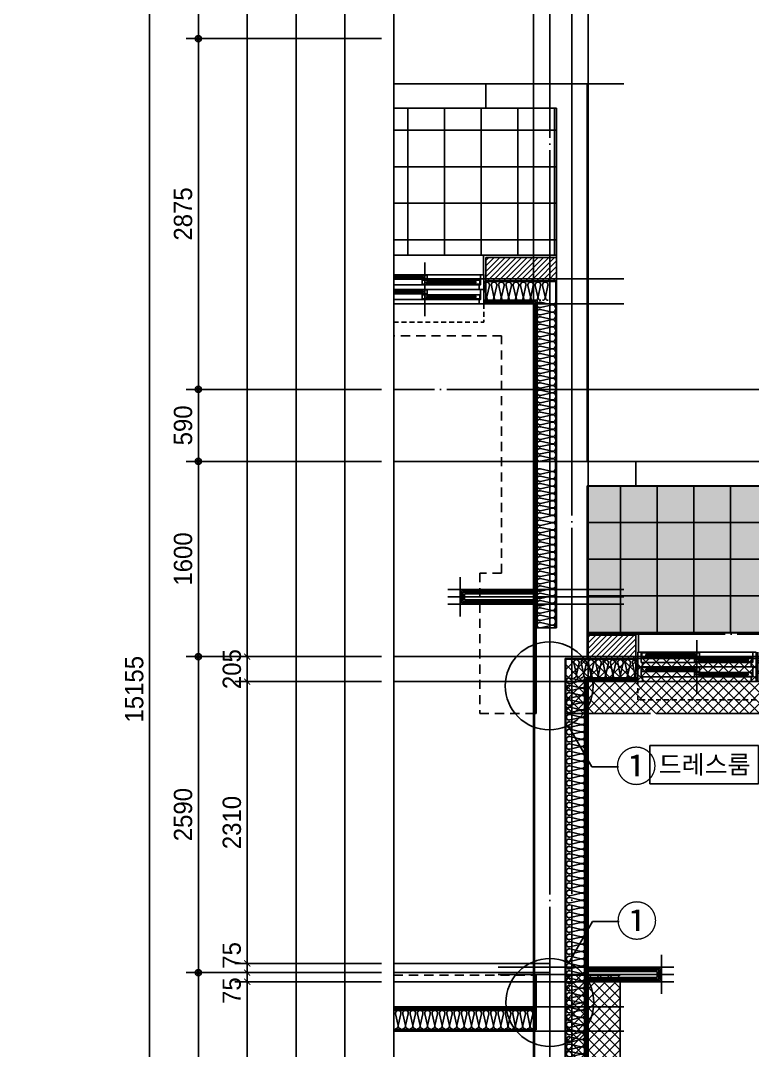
# Model space of a CAD drawing. Header units: millimetres. Extents: x -24416 to 92204, y -190080 to 23760.
# Drawn here: x 3448 to 9443, y -86596 to -78156 of the extents above; entities that cross this region are included whole.
import ezdxf
from ezdxf.enums import TextEntityAlignment as Align
from ezdxf.xclip import XClip

# ---------------------------------------------------------------- set-up
doc = ezdxf.new("R2010")
doc.units = ezdxf.units.MM
doc.header["$LTSCALE"] = 50
doc.header["$XCLIPFRAME"] = 0
for name, pattern in [('AUDIT_D_220706163347-0', [0]), ('CEN', [62, 60, -1, 0, -1]), ('H', [1.3, 0.8, -0.5]), ('HID', [2.5, 1.5, -1])]:
    doc.linetypes.add(name, pattern=pattern)
doc.layers.get('defpoints').update_dxf_attribs({"color": 139})
for name, color, linetype in [('A_HAT', 8, 'Continuous'), ('AA-XXXX-DIMS', 7, 'Continuous'), ('AA-단열-바닥-욕실', 30, 'Continuous'), ('ARDM', 7, 'Continuous'), ('CEN_CON', 1, 'CEN'), ('CEN_WALL', 12, 'CEN'), ('CONC', 2, 'Continuous'), ('dan1', 7, 'HID'), ('DIM', 7, 'AUDIT_D_220706163347-0'), ('ELE3_CON', 7, 'Continuous'), ('ELE4', 4, 'Continuous'), ('ETC', 6, 'Continuous'), ('FIN', 6, 'Continuous'), ('HAT', 9, 'Continuous'), ('INS', 252, 'Continuous'), ('TEXT', 3, 'Continuous'), ('WAL', 3, 'Continuous'), ('WAL_DRY', 7, 'Continuous'), ('WIN', 4, 'Continuous'), ('바닥타일', 8, 'Continuous'), ('실명', 3, 'AUDIT_D_220706163347-0'), ('실명박스', 7, 'AUDIT_D_220706163347-0'), ('커튼박스', 6, 'Continuous')]:
    doc.layers.add(name, color=color, linetype=linetype)
for name, color, linetype, plot in [('AA-CEN', 1, 'CEN', False), ('AA-XXXX-MC', 153, 'AUDIT_D_220706163347-0', False), ('Defpoint', 135, 'Continuous', False), ('MC', 135, 'Continuous', False)]:
    doc.layers.add(name, color=color, linetype=linetype, plot=plot)
doc.styles.add('HAUD01', font='Dotum.ttf')
doc.styles.add('돋움', font='Dotum.ttf')
doc.styles.add('맑은고딕', font='malgun.ttf', dxfattribs={"width": 0.9})
doc.dimstyles.new('DIM-50', dxfattribs={"dimscale": 50, "dimtxt": 3, "dimasz": 1, "dimexe": 2, "dimexo": 2, "dimgap": 1, "dimtad": 1, "dimdec": 0, "dimzin": 0, "dimdsep": 46, "dimtxsty": '맑은고딕', "dimblk1": 'DIMDOT', "dimblk2": 'DIMDOT', "dimsah": 1, "dimcen": 0.09, "dimdle": 2, "dimclrd": 7, "dimclre": 7, "dimclrt": 3, "dimadec": 0, "dimazin": 0, "dimtfac": 1, "dimtdec": 0, "dimtix": 1, "dimtmove": 2, "dimatfit": 3, "dimldrblk": 'DIMDOT', "dimfxl": 1, "dimtolj": 1, "dimtzin": 0, "dimarcsym": 0})
doc.dimstyles.new('MCDIM-50', dxfattribs={"dimscale": 50, "dimtxt": 3, "dimasz": 1, "dimexe": 2, "dimexo": 2, "dimgap": 1, "dimtad": 1, "dimdec": 0, "dimzin": 0, "dimdsep": 46, "dimtxsty": '맑은고딕', "dimblk1": 'ARCHTICK', "dimblk2": 'ARCHTICK', "dimsah": 1, "dimcen": 0.09, "dimdle": 2, "dimclrd": 7, "dimclre": 7, "dimclrt": 3, "dimadec": 0, "dimazin": 0, "dimtfac": 1, "dimtdec": 0, "dimtix": 1, "dimtmove": 2, "dimatfit": 3, "dimldrblk": 'ARCHTICK', "dimfxl": 1, "dimtolj": 1, "dimtzin": 0, "dimarcsym": 0})

# ---------------------------------------------------------------- blocks, each defined once
blk = doc.blocks.new('WIN_이중창_1000')
at = {"layer": 'Defpoint'}
for p, q in [((-15, 240), (-15, 0)), ((985, 240), (985, 0))]:
    blk.add_line(p, q, dxfattribs=at)
at = {"layer": 'WIN'}
blk.add_line((485, -100), (485, 340), dxfattribs=at)
at = {"layer": 'WIN', "color": 8}
for p, q in [((942, 240), (28, 240)), ((465, 196), (73, 196)), ((897, 237), (505, 237)), ((897, 202), (505, 202)), ((930, 158), (40, 158)), ((930, 120), (40, 120)), ((465, 161), (73, 161)), ((897, 117), (505, 117)), ((930, 38), (40, 38)), ((930, 0), (40, 0)), ((465, 76), (73, 76)), ((465, 41), (73, 41)), ((897, 82), (505, 82))]:
    blk.add_line(p, q, dxfattribs=at)
at = {"layer": 'WIN'}
for points in [[(40, 158), (28, 158), (28, 240), (0, 240), (0, 120), (40, 120), (40, 158)], [(73, 175.5), (73, 161), (33, 161), (33, 196), (73, 196), (73, 181.5)], [(472, 181.5), (472, 175.5), (66, 175.5), (66, 181.5), (472, 181.5)], [(505, 216.5), (505, 202), (465, 202), (465, 237), (505, 237), (505, 222.5)], [(465, 175.5), (465, 161), (505, 161), (505, 196), (465, 196), (465, 181.5)], [(904, 222.5), (904, 216.5), (498, 216.5), (498, 222.5), (904, 222.5)], [(897, 216.5), (897, 202), (937, 202), (937, 237), (897, 237), (897, 222.5)], [(930, 158), (942, 158), (942, 240), (970, 240), (970, 120), (930, 120), (930, 158)], [(40, 38), (28, 38), (28, 120), (0, 120), (0, 0), (40, 0), (40, 38)], [(505, 96.5), (505, 82), (465, 82), (465, 117), (505, 117), (505, 102.5)], [(904, 102.5), (904, 96.5), (498, 96.5), (498, 102.5), (904, 102.5)], [(897, 96.5), (897, 82), (937, 82), (937, 117), (897, 117), (897, 102.5)], [(930, 38), (942, 38), (942, 120), (970, 120), (970, 0), (930, 0), (930, 38)], [(73, 55.5), (73, 41), (33, 41), (33, 76), (73, 76), (73, 61.5)], [(472, 61.5), (472, 55.5), (66, 55.5), (66, 61.5), (472, 61.5)], [(465, 55.5), (465, 41), (505, 41), (505, 76), (465, 76), (465, 61.5)]]:
    blk.add_lwpolyline(points, dxfattribs=at)
blk = doc.blocks.new('insul1')
blk.add_lwpolyline([(0, 0, 0.480617), (0.146, 0.183), (0.004, 0.817, -1.249969), (0.296, 0.817), (0.154, 0.183, 0.480617), (0.3, 0, 0.480617)], format="xyb")
blk = doc.blocks.new('U-121A(기본)', base_point=(-97042.6, -98978.4))
at = {"layer": 'A_HAT'}
h = blk.add_hatch(dxfattribs=at)
h.set_pattern_fill('ANSI31', color=256, scale=10, style=0)
h.set_pattern_definition([(45, (-317379.71, -137553.743), (-22.4506403, 22.4506403), [])])
h.paths.add_polyline_path([(-97042.6, -90958.4), (-97567.6, -90958.4), (-97567.6, -91148.4), (-97042.6, -91148.4)])
h.paths.add_polyline_path([(-96987.6, -90958.4), (-97042.6, -90958.4), (-97042.6, -91148.4), (-96987.6, -91148.4)])
at = {"layer": '바닥타일'}
h = blk.add_hatch(dxfattribs=at)
h.set_pattern_fill('_USER', color=256, scale=300, double=1, pattern_type=0)
h.set_pattern_definition([(0, (-317379.7, -137553.74), (0, 300), []), (90, (-317379.7, -137553.74), (-300, 2e-14), [])])
h.paths.add_polyline_path([(-105127.6, -89143.4), (-105127.6, -90498.4), (-101397.6, -90498.4), (-101397.6, -90948.4), (-99107.6, -90948.4), (-99107.6, -90938.4), (-96987.6, -90938.4), (-96987.6, -89733.4), (-99217.6, -89733.4), (-99217.6, -89143.4), (-101157.6, -89143.4), (-101157.6, -90028.4), (-101627.6, -90028.4), (-101627.6, -89143.4)])
at = {"layer": 'CEN_CON'}
for p, q in [((-97042.6, -99278.4), (-97042.6, -88643.4)), ((-96437.6, -89533.4), (-99776.9, -89533.4)), ((-98987.6, -97298.4), (-96437.6, -97298.4))]:
    blk.add_line(p, q, dxfattribs=at)
at = {"layer": 'CEN_WALL'}
for p, q in [((-96437.6, -91133.4), (-99207.6, -91133.4)), ((-96437.6, -93738.4), (-97877.6, -93738.4))]:
    blk.add_line(p, q, dxfattribs=at)
at = {"layer": 'CONC'}
for p, q in [((-96737.6, -89533.4), (-97567.6, -89533.4)), ((-97567.6, -89533.4), (-97567.6, -89733.4)), ((-96737.6, -92628.4), (-96737.6, -89533.4)), ((-96987.6, -89733.4), (-97567.6, -89733.4)), ((-96987.6, -92628.4), (-96987.6, -89733.4)), ((-98952.6, -97288.4), (-97167.6, -97288.4))]:
    blk.add_line(p, q, dxfattribs=at)
at = {"layer": 'dan1'}
for points in [[(-97437.6, -93543.4), (-97437.6, -91598.4), (-100787.6, -91598.4)], [(-97437.6, -93543.4), (-97617.6, -93543.4), (-97617.6, -94693.4), (-97177.6, -94693.4)], [(-100787.6, -96838.4), (-97167.6, -96838.4)]]:
    blk.add_lwpolyline(points, dxfattribs=at)
at = {"layer": 'ELE3_CON'}
for p, q in [((-97567.6, -89533.4), (-98567.6, -89533.4)), ((-97567.6, -89733.4), (-98567.6, -89733.4))]:
    blk.add_line(p, q, dxfattribs=at)
at = {"layer": 'ELE4'}
blk.add_line((-97587.6, -90938.4), (-98547.6, -90938.4), dxfattribs=at)
at = {"layer": 'FIN'}
for p, q in [((-96987.6, -90938.4), (-97587.6, -90938.4)), ((-97587.6, -90938.4), (-97587.6, -91098.4))]:
    blk.add_line(p, q, dxfattribs=at)
at = {"layer": 'INS'}
for p, q in [((-96992.6, -91153.4), (-97582.6, -91153.4)), ((-96992.6, -92628.4), (-96992.6, -91153.4)), ((-97147.6, -91308.4), (-97582.6, -91308.4)), ((-97147.6, -92628.4), (-97147.6, -91308.4)), ((-98967.6, -97128.4), (-97167.6, -97128.4)), ((-98967.6, -97283.4), (-97167.6, -97283.4))]:
    blk.add_line(p, q, dxfattribs=at)
at = {"layer": 'MC'}
for p, q in [((-97177.6, -99278.4), (-97177.6, -88643.4)), ((-96437.6, -91338.4), (-99207.6, -91338.4)), ((-97777.6, -93898.4), (-97777.6, -93578.4)), ((-96437.6, -93678.4), (-97877.6, -93678.4)), ((-96437.6, -93798.4), (-97877.6, -93798.4)), ((-101097.6, -97098.4), (-96437.6, -97098.4))]:
    blk.add_line(p, q, dxfattribs=at)
at = {"layer": 'WAL'}
for p, q in [((-96987.6, -90958.4), (-97567.6, -90958.4)), ((-97567.6, -90958.4), (-97567.6, -91148.4)), ((-96987.6, -91148.4), (-97567.6, -91148.4))]:
    blk.add_line(p, q, dxfattribs=at)
at = {"layer": 'WAL_DRY'}
for p, q in [((-97157.6, -91318.4), (-97582.6, -91318.4)), ((-97157.6, -92628.4), (-97157.6, -91318.4)), ((-97167.6, -91328.4), (-97582.6, -91328.4)), ((-97167.6, -92628.4), (-97167.6, -91328.4)), ((-97167.6, -93688.4), (-97767.6, -93688.4)), ((-97767.6, -93688.4), (-97767.6, -93788.4)), ((-97167.6, -93700.9), (-97755.1, -93700.9)), ((-97755.1, -93700.9), (-97755.1, -93775.9)), ((-97167.6, -93713.4), (-97742.6, -93713.4)), ((-97742.6, -93713.4), (-97742.6, -93763.4)), ((-97167.6, -93763.4), (-97742.6, -93763.4)), ((-97167.6, -93788.4), (-97767.6, -93788.4)), ((-97167.6, -93775.9), (-97755.1, -93775.9)), ((-98967.6, -97108.4), (-97167.6, -97108.4)), ((-98967.6, -97118.4), (-97167.6, -97118.4))]:
    blk.add_line(p, q, dxfattribs=at)
at = {"layer": '커튼박스', "linetype": 'H'}
for p in [(-97582.6, -91338.4), (-98552.6, -91488.4)]:
    blk.add_line(p, (-97582.6, -91488.4), dxfattribs=at)
at = {"layer": 'INS', "xscale": 150, "yscale": 150, "zscale": 150, "row_count": 1, "row_spacing": 0, "column_spacing": 60}
for p, column_count in [((-97582.6, -91308.4), 9), ((-98967.6, -97278.4), 30)]:
    blk.add_blockref('insul1', p, dxfattribs=dict(at, column_count=column_count))
at = {"layer": 'INS', "xscale": 150.0000000000002, "yscale": 150.0000000000002, "zscale": 150.0000000000002, "rotation": 90, "row_count": 1, "column_count": 22, "row_spacing": -4.733165431326071e-30, "column_spacing": 60.00000000000009}
blk.add_blockref('insul1', (-96997.6, -92628.4), dxfattribs=at)
at = {"layer": 'WIN', "xscale": -1}
blk.add_blockref('WIN_이중창_1000', (-97582.6, -91338.4), dxfattribs=at)
blk = doc.blocks.new('U-121B(기본)1', base_point=(-58206.9, -129495.9))
at = {"layer": 'A_HAT'}
h = blk.add_hatch(dxfattribs=at)
h.set_pattern_fill('ANSI31', color=256, scale=10, style=0)
h.set_pattern_definition([(45, (-288337.163, -168071.244), (-22.4506403, 22.4506403), [])])
h.paths.add_polyline_path([(-82646.9, -121475.9), (-82646.9, -121665.9), (-82246.9, -121665.9), (-82246.9, -121475.9)])
at = {"layer": '바닥타일'}
h = blk.add_hatch(dxfattribs=at)
h.set_pattern_fill('_USER', color=256, scale=300, double=1, pattern_type=0)
h.set_pattern_definition([(0, (-288337.16, -168071.24), (0, 300), []), (90, (-288337.16, -168071.24), (-300, 2e-14), [])])
h.paths.add_polyline_path([(-82646.9, -120250.9), (-82646.9, -121455.9), (-80706.9, -121455.9), (-80706.9, -121465.9), (-78416.9, -121465.9), (-78416.9, -121015.9), (-74686.9, -121015.9), (-74686.9, -119660.9), (-78186.9, -119660.9), (-78186.9, -120545.9), (-78656.9, -120545.9), (-78656.9, -119660.9), (-80596.9, -119660.9), (-80596.9, -120250.9)])
at = {"layer": 'CEN_CON'}
for p, q in [((-82771.9, -129795.9), (-82771.9, -119160.9)), ((-83376.9, -119460.9), (-73536.9, -119460.9)), ((-83376.9, -120050.9), (-80037.6, -120050.9))]:
    blk.add_line(p, q, dxfattribs=at)
at = {"layer": 'CEN_WALL'}
for p, q in [((-83376.9, -121650.9), (-80606.9, -121650.9)), ((-83376.9, -124255.9), (-81936.9, -124255.9))]:
    blk.add_line(p, q, dxfattribs=at)
at = {"layer": 'CONC'}
for p, q in [((-82896.9, -120050.9), (-82896.9, -121415.9)), ((-82646.9, -120050.9), (-82246.9, -120050.9)), ((-82246.9, -120050.9), (-82246.9, -120250.9)), ((-82646.9, -120250.9), (-82246.9, -120250.9)), ((-82646.9, -120250.9), (-82646.9, -121665.9)), ((-82896.9, -121415.9), (-83063.9, -121415.9)), ((-83063.9, -122115.9), (-83063.9, -121415.9)), ((-82826.9, -127805.9), (-82826.9, -121665.9)), ((-82826.9, -121665.9), (-82646.9, -121665.9)), ((-83076.9, -122115.9), (-83063.9, -122115.9)), ((-83076.9, -124260.9), (-83076.9, -122115.9)), ((-83076.9, -124260.9), (-83063.9, -124260.9)), ((-83063.9, -124710.9), (-83063.9, -124260.9)), ((-83076.9, -129495.9), (-83076.9, -124710.9)), ((-83076.9, -124710.9), (-83063.9, -124710.9))]:
    blk.add_line(p, q, dxfattribs=at)
at = {"layer": 'dan1'}
for p, q in [((-82826.9, -122115.9), (-79026.9, -122115.9)), ((-82826.9, -124260.9), (-82376.9, -124260.9)), ((-82376.9, -127355.9), (-82376.9, -124260.9))]:
    blk.add_line(p, q, dxfattribs=at)
at = {"layer": 'ELE3_CON'}
for p, q in [((-82246.9, -120050.9), (-81246.9, -120050.9)), ((-82246.9, -120250.9), (-81246.9, -120250.9))]:
    blk.add_line(p, q, dxfattribs=at)
at = {"layer": 'ELE4'}
blk.add_line((-82226.9, -121455.9), (-81266.9, -121455.9), dxfattribs=at)
at = {"layer": 'FIN'}
for p, q in [((-82646.9, -121455.9), (-82226.9, -121455.9)), ((-82226.9, -121455.9), (-82226.9, -121615.9))]:
    blk.add_line(p, q, dxfattribs=at)
at = {"layer": 'INS'}
for p, q in [((-83056.9, -120050.9), (-83056.9, -121415.9)), ((-82906.9, -120050.9), (-82906.9, -121415.9)), ((-83076.9, -122115.9), (-83076.9, -121415.9)), ((-83063.9, -121415.9), (-83076.9, -121415.9)), ((-82821.9, -127800.9), (-82821.9, -121670.9)), ((-82821.9, -121670.9), (-82231.9, -121670.9)), ((-82666.9, -127645.9), (-82666.9, -121825.9)), ((-82666.9, -121825.9), (-82231.9, -121825.9)), ((-83076.9, -124710.9), (-83076.9, -124260.9))]:
    blk.add_line(p, q, dxfattribs=at)
at = {"layer": 'MC'}
for p, q in [((-82636.9, -129795.9), (-82636.9, -119160.9)), ((-83376.9, -121855.9), (-80606.9, -121855.9)), ((-82036.9, -124415.9), (-82036.9, -124095.9)), ((-83376.9, -124195.9), (-81936.9, -124195.9)), ((-83376.9, -124315.9), (-81936.9, -124315.9))]:
    blk.add_line(p, q, dxfattribs=at)
at = {"layer": 'WAL'}
for p, q in [((-82646.9, -121475.9), (-82246.9, -121475.9)), ((-82246.9, -121475.9), (-82246.9, -121665.9)), ((-82646.9, -121665.9), (-82246.9, -121665.9))]:
    blk.add_line(p, q, dxfattribs=at)
at = {"layer": 'WAL_DRY'}
for p, q in [((-83076.9, -120050.9), (-83076.9, -121415.9)), ((-83064.4, -120050.9), (-83064.4, -121415.9)), ((-82656.9, -127635.9), (-82656.9, -121835.9)), ((-82656.9, -121835.9), (-82231.9, -121835.9)), ((-82646.9, -127625.9), (-82646.9, -121845.9)), ((-82646.9, -121845.9), (-82231.9, -121845.9)), ((-82646.9, -124205.9), (-82046.9, -124205.9)), ((-82646.9, -124218.4), (-82059.4, -124218.4)), ((-82646.9, -124230.9), (-82071.9, -124230.9)), ((-82071.9, -124230.9), (-82071.9, -124280.9)), ((-82059.4, -124218.4), (-82059.4, -124293.4)), ((-82046.9, -124205.9), (-82046.9, -124305.9)), ((-82646.9, -124280.9), (-82071.9, -124280.9)), ((-82646.9, -124293.4), (-82059.4, -124293.4)), ((-82646.9, -124305.9), (-82046.9, -124305.9))]:
    blk.add_line(p, q, dxfattribs=at)
at = {"layer": '커튼박스', "linetype": 'H'}
for p in [(-82231.9, -121845.9), (-81261.9, -122005.9)]:
    blk.add_line(p, (-82231.9, -122005.9), dxfattribs=at)
at = {"layer": 'INS', "rotation": 90, "row_count": 1}
for p, xscale, yscale, zscale, column_count, row_spacing, column_spacing in [((-82906.9, -121415.9), 150.0000000000002, 150.0000000000002, 150.0000000000002, 22, -4.733165431326071e-30, 60.00000000000011), ((-82666.9, -121825.9), -150.0000000000003, 150.0000000000003, 150.0000000000001, 97, 7.888609052210118e-30, -60.00000000000016)]:
    blk.add_blockref('insul1', p, dxfattribs=dict(at, xscale=xscale, yscale=yscale, zscale=zscale, column_count=column_count, row_spacing=row_spacing, column_spacing=column_spacing))
at = {"layer": 'INS', "xscale": -150, "yscale": 150, "zscale": 150, "row_count": 1, "column_count": 9, "row_spacing": 0, "column_spacing": -60}
blk.add_blockref('insul1', (-82231.9, -121825.9), dxfattribs=at)
at = {"layer": 'WIN', "xscale": -1}
blk.add_blockref('WIN_이중창_1000', (-81261.9, -121855.9), dxfattribs=at)
blk = doc.blocks.new('A$C415C5DAF')
at = {"layer": 'AA-XXXX-MC'}
for p, q in [((-4386.5, -99255.9), (-4386.5, -93370.9)), ((-4701.5, -101950.9), (-5981.3, -101950.9)), ((-4701.5, -104260.9), (-5981.3, -104260.9)), ((-4701.5, -104410.9), (-5981.3, -104410.9))]:
    blk.add_line(p, q, dxfattribs=at)
at = {"layer": 'CEN_CON'}
for p, q in [((-4521.5, -99255.9), (-4521.5, -93370.9)), ((-2546.5, -99555.9), (-5981.3, -99555.9)), ((-4836.5, -100145.9), (-5981.3, -100145.9)), ((-4701.5, -101745.9), (-5981.3, -101745.9)), ((-4701.5, -104335.9), (-5981.3, -104335.9))]:
    blk.add_line(p, q, dxfattribs=at)
at = {"layer": '실명박스'}
blk.add_lwpolyline([(-3881.9, -102475.3), (-3881.9, -102787.8), (-2992.9, -102787.8), (-2992.9, -102475.3)], close=True, dxfattribs=at)
at = {"layer": '실명', "style": 'HAUD01'}
blk.add_text('드레스룸', height=150, dxfattribs=at).set_placement((-3433.9, -102629.3), align=Align.MIDDLE)
blk = doc.blocks.new('A$C1CAF0AFA')
at = {"layer": 'ETC'}
h = blk.add_hatch(dxfattribs=at)
h.set_pattern_fill('CROSS', color=256, scale=10, angle=45)
h.set_pattern_definition([(45, (148033.186, -23760), (7e-15, 89.802561), [31.75, -95.25]), (135, (148055.636, -23760), (-89.802561, 7e-15), [31.75, -95.25])])
h.paths.add_polyline_path([(27848.9, -106263.8), (27848.9, -108503.8), (28953.9, -108503.8), (28953.9, -106263.8)])
h.paths.add_polyline_path([(28953.9, -106063.8), (28953.9, -100603.8), (27848.9, -100603.8), (27848.9, -106063.8)])
h.paths.add_polyline_path([(30538.9, -111573.8), (32328.9, -111573.8), (32328.9, -110073.8), (31458.9, -110073.8), (31458.9, -108713.8), (30538.9, -108713.8)])
h.paths.add_polyline_path([(25938.9, -114323.8), (30338.9, -114323.8), (30338.9, -113218.8), (25938.9, -113218.8)])
h.paths.add_polyline_path([(9878.9, -114773.8), (9878.9, -113493.8), (11518.9, -113493.8), (11518.9, -113668.8), (21868.9, -113668.8), (21868.9, -114773.8)])
h.paths.add_polyline_path([(9748.9, -114773.8), (7908.9, -114773.8), (7908.9, -113483.8), (9748.9, -113483.8)])
h.paths.add_polyline_path([(8088.9, -105728.8), (10138.9, -105728.8), (10138.9, -105138.8), (12078.9, -105138.8), (12078.9, -106023.8), (12548.9, -106023.8), (12548.9, -105138.8), (16048.9, -105138.8), (16048.9, -106493.8), (12318.9, -106493.8), (12318.9, -106943.8), (8088.9, -106943.8)])
at = {"layer": 'HAT'}
h = blk.add_hatch(dxfattribs=at)
h.set_pattern_fill('_USER', color=5, scale=60, angle=45, double=1, pattern_type=0)
h.set_pattern_definition([(45, (0, -23760), (-42.426407, 42.426407), []), (135, (0, -23760), (-42.426407, -42.426407), [])])
h.paths.add_polyline_path([(7908.9, -107593.8), (7908.9, -107143.8), (12528.9, -107143.8), (12528.9, -106703.8), (16068.9, -106703.8), (16068.9, -108298.8), (17918.9, -108298.8), (17918.9, -108148.8), (19318.9, -108148.8), (19318.9, -108298.8), (21881.9, -108298.8), (21881.9, -108748.8), (16128.9, -108748.8), (16128.9, -108426.3), (15928.9, -108426.3), (15928.9, -108748.8), (15618.9, -108748.8), (15618.9, -107153.8), (12978.9, -107153.8), (12978.9, -107593.8), (11908.9, -107593.8), (11908.9, -107303.8), (11708.9, -107303.8), (11708.9, -107593.8)], flags=17)
h.paths.add_polyline_path([(25938.9, -111138.8), (25938.9, -113008.8), (30338.9, -113008.8), (30338.9, -108713.8), (27638.9, -108713.8), (27638.9, -106263.8), (27188.9, -106263.8), (27188.9, -109163.8), (29888.9, -109163.8), (29888.9, -112558.8), (26388.9, -112558.8), (26388.9, -110688.8), (21418.9, -110688.8), (21418.9, -113008.8), (16328.9, -113008.8), (16328.9, -113298.8), (16128.9, -113298.8), (16128.9, -113008.8), (12178.9, -113008.8), (12178.9, -112833.8), (11908.9, -112833.8), (11908.9, -113123.8), (11708.9, -113123.8), (11708.9, -112833.8), (8358.9, -112833.8), (8358.9, -109738.8), (7908.9, -109738.8), (7908.9, -113283.8), (11728.9, -113283.8), (11728.9, -113458.8), (21868.9, -113458.8), (21868.9, -111138.8)])
h.paths.add_polyline_path([(22428.9, -107433.8), (24948.9, -107433.8), (24948.9, -107108.8), (24626.4, -107108.8), (24626.4, -106908.8), (24948.9, -106908.8), (24948.9, -100973.8), (27188.9, -100973.8), (27188.9, -106063.8), (27638.9, -106063.8), (27638.9, -100603.8), (24498.9, -100603.8), (24498.9, -106983.8), (21978.9, -106983.8), (21978.9, -108048.8), (22118.9, -108048.8), (22118.9, -108748.8), (22568.9, -108748.8), (22568.9, -107598.8), (22428.9, -107598.8)])
at = {"layer": 'AA-CEN'}
blk.add_lwpolyline([(8088.9, -105728.8), (10138.9, -105728.8), (10138.9, -105138.8), (12078.9, -105138.8), (12078.9, -106023.8), (12548.9, -106023.8), (12548.9, -105138.8), (16048.9, -105138.8), (16048.9, -106493.8), (12318.9, -106493.8), (12318.9, -106943.8), (8088.9, -106943.8), (8088.9, -105728.8)], dxfattribs=at)
at = {"layer": 'AA-CEN', "color": 4}
blk.add_lwpolyline([(26388.9, -110688.8), (21418.9, -110688.8), (21418.9, -113008.8), (16328.9, -113008.8), (16328.9, -113298.8), (16128.9, -113298.8), (16128.9, -113008.8), (12178.9, -113008.8), (12178.9, -112833.8), (11908.9, -112833.8), (11908.9, -113123.8), (11708.9, -113123.8), (11708.9, -112833.8), (8358.9, -112833.8), (8358.9, -109738.8), (7908.9, -109738.8), (7908.9, -113283.8), (11728.9, -113283.8), (11728.9, -113458.8), (21868.9, -113458.8), (21868.9, -111138.8), (25938.9, -111138.8)], dxfattribs=at)
blk.add_lwpolyline([(7908.9, -107593.8), (7908.9, -107143.8), (12528.9, -107143.8), (12528.9, -106703.8), (16068.9, -106703.8), (16068.9, -108298.8), (17918.9, -108298.8), (17918.9, -108148.8), (19318.9, -108148.8), (19318.9, -108298.8), (21881.9, -108298.8), (21881.9, -108748.8), (16128.9, -108748.8), (16128.9, -108426.3), (15928.9, -108426.3), (15928.9, -108748.8), (15618.9, -108748.8), (15618.9, -107153.8), (12978.9, -107153.8), (12978.9, -107593.8), (11908.9, -107593.8), (11908.9, -107303.8), (11708.9, -107303.8), (11708.9, -107593.8)], close=True, dxfattribs=at)
blk = doc.blocks.new('DIMDOT')
at = {"layer": 'AA-XXXX-DIMS'}
for p, q in [((-1.5, 0), (1.5, 0)), ((0, -1.5), (0, 1.5))]:
    blk.add_line(p, q, dxfattribs=at)
for radius in [0.5, 0.25]:
    blk.add_circle((0, 0), radius, dxfattribs=at)
blk = doc.blocks.new('*D352')
at = {"layer": 'defpoints', "color": 0, "transparency": 16777216}
for p in [(7990.9, -109718.8), (9590.9, -109718.8), (9590.9, -113293.8)]:
    blk.add_point(p, dxfattribs=at)
at = {"layer": 'DIM', "color": 7, "lineweight": -2, "transparency": 16777216}
for p, q in [((9490.9, -109718.8), (7890.9, -109718.8)), ((7990.9, -113243.8), (7990.9, -109768.8)), ((9490.9, -113293.8), (7890.9, -113293.8))]:
    blk.add_line(p, q, dxfattribs=at)
at = {"layer": 'DIM', "color": 7, "lineweight": -2, "transparency": 16777216, "xscale": 50, "yscale": 50, "zscale": 50}
for p, rotation in [((7990.9, -109718.8), 90), ((7990.9, -113293.8), 270)]:
    blk.add_blockref('DIMDOT', p, dxfattribs=dict(at, rotation=rotation))
at = {"layer": 'DIM', "color": 3, "transparency": 16777216, "insert": (7865.8, -111506.3), "char_height": 150, "attachment_point": 5, "rotation": 90, "style": 'HAUD01'}
blk.add_mtext('\\A1;3575', dxfattribs=at)
blk = doc.blocks.new('*D353')
at = {"layer": 'defpoints', "color": 0, "transparency": 16777216}
for p in [(7990.9, -107128.8), (9590.9, -107128.8), (9590.9, -109718.8)]:
    blk.add_point(p, dxfattribs=at)
at = {"layer": 'DIM', "color": 7, "lineweight": -2, "transparency": 16777216}
for p, q in [((9490.9, -107128.8), (7890.9, -107128.8)), ((7990.9, -109668.8), (7990.9, -107178.8)), ((9490.9, -109718.8), (7890.9, -109718.8))]:
    blk.add_line(p, q, dxfattribs=at)
at = {"layer": 'DIM', "color": 7, "lineweight": -2, "transparency": 16777216, "xscale": 50, "yscale": 50, "zscale": 50}
for p, rotation in [((7990.9, -107128.8), 90), ((7990.9, -109718.8), 270)]:
    blk.add_blockref('DIMDOT', p, dxfattribs=dict(at, rotation=rotation))
at = {"layer": 'DIM', "color": 3, "transparency": 16777216, "insert": (7865.8, -108423.8), "char_height": 150, "attachment_point": 5, "rotation": 90, "style": 'HAUD01'}
blk.add_mtext('\\A1;2590', dxfattribs=at)
blk = doc.blocks.new('*D354')
at = {"layer": 'defpoints', "color": 0, "transparency": 16777216}
for p in [(7990.9, -105528.8), (9590.9, -105528.8), (9590.9, -107128.8)]:
    blk.add_point(p, dxfattribs=at)
at = {"layer": 'DIM', "color": 7, "lineweight": -2, "transparency": 16777216}
for p, q in [((9490.9, -105528.8), (7890.9, -105528.8)), ((7990.9, -107078.8), (7990.9, -105578.8)), ((9490.9, -107128.8), (7890.9, -107128.8))]:
    blk.add_line(p, q, dxfattribs=at)
at = {"layer": 'DIM', "color": 7, "lineweight": -2, "transparency": 16777216, "xscale": 50, "yscale": 50, "zscale": 50}
for p, rotation in [((7990.9, -105528.8), 90), ((7990.9, -107128.8), 270)]:
    blk.add_blockref('DIMDOT', p, dxfattribs=dict(at, rotation=rotation))
at = {"layer": 'DIM', "color": 3, "transparency": 16777216, "insert": (7865.8, -106328.8), "char_height": 150, "attachment_point": 5, "rotation": 90, "style": 'HAUD01'}
blk.add_mtext('\\A1;1600', dxfattribs=at)
blk = doc.blocks.new('*D355')
at = {"layer": 'defpoints', "color": 0, "transparency": 16777216}
for p in [(7990.9, -104938.8), (9590.9, -104938.8), (9590.9, -105528.8)]:
    blk.add_point(p, dxfattribs=at)
at = {"layer": 'DIM', "color": 7, "lineweight": -2, "transparency": 16777216}
for p, q in [((9490.9, -104938.8), (7890.9, -104938.8)), ((7990.9, -105478.8), (7990.9, -104988.8)), ((9490.9, -105528.8), (7890.9, -105528.8))]:
    blk.add_line(p, q, dxfattribs=at)
at = {"layer": 'DIM', "color": 7, "lineweight": -2, "transparency": 16777216, "xscale": 50, "yscale": 50, "zscale": 50}
for p, rotation in [((7990.9, -104938.8), 90), ((7990.9, -105528.8), 270)]:
    blk.add_blockref('DIMDOT', p, dxfattribs=dict(at, rotation=rotation))
at = {"layer": 'DIM', "color": 3, "transparency": 16777216, "insert": (7865.8, -105233.8), "char_height": 150, "attachment_point": 5, "rotation": 90, "style": 'HAUD01'}
blk.add_mtext('\\A1;590', dxfattribs=at)
blk = doc.blocks.new('*D356')
at = {"layer": 'defpoints', "color": 0, "transparency": 16777216}
for p in [(7990.9, -102063.8), (9590.9, -102063.8), (9590.9, -104938.8)]:
    blk.add_point(p, dxfattribs=at)
at = {"layer": 'DIM', "color": 7, "lineweight": -2, "transparency": 16777216}
for p, q in [((9490.9, -102063.8), (7890.9, -102063.8)), ((7990.9, -104888.8), (7990.9, -102113.8)), ((9490.9, -104938.8), (7890.9, -104938.8))]:
    blk.add_line(p, q, dxfattribs=at)
at = {"layer": 'DIM', "color": 7, "lineweight": -2, "transparency": 16777216, "xscale": 50, "yscale": 50, "zscale": 50}
for p, rotation in [((7990.9, -102063.8), 90), ((7990.9, -104938.8), 270)]:
    blk.add_blockref('DIMDOT', p, dxfattribs=dict(at, rotation=rotation))
at = {"layer": 'DIM', "color": 3, "transparency": 16777216, "insert": (7865.8, -103501.3), "char_height": 150, "attachment_point": 5, "rotation": 90, "style": 'HAUD01'}
blk.add_mtext('\\A1;2875', dxfattribs=at)
blk = doc.blocks.new('*D357')
at = {"layer": 'defpoints', "color": 0, "transparency": 16777216}
for p in [(7990.9, -99818.8), (9590.9, -99818.8), (9590.9, -102063.8)]:
    blk.add_point(p, dxfattribs=at)
at = {"layer": 'DIM', "color": 7, "lineweight": -2, "transparency": 16777216}
for p, q in [((9490.9, -99818.8), (7890.9, -99818.8)), ((7990.9, -102013.8), (7990.9, -99868.8)), ((9490.9, -102063.8), (7890.9, -102063.8))]:
    blk.add_line(p, q, dxfattribs=at)
at = {"layer": 'DIM', "color": 7, "lineweight": -2, "transparency": 16777216, "xscale": 50, "yscale": 50, "zscale": 50}
for p, rotation in [((7990.9, -99818.8), 90), ((7990.9, -102063.8), 270)]:
    blk.add_blockref('DIMDOT', p, dxfattribs=dict(at, rotation=rotation))
at = {"layer": 'DIM', "color": 3, "transparency": 16777216, "insert": (7865.8, -100941.3), "char_height": 150, "attachment_point": 5, "rotation": 90, "style": 'HAUD01'}
blk.add_mtext('\\A1;2245', dxfattribs=at)
blk = doc.blocks.new('*D358')
at = {"layer": 'defpoints', "color": 0, "transparency": 16777216}
for p in [(7590.9, -99818.8), (9590.9, -99818.8), (9590.9, -114973.8)]:
    blk.add_point(p, dxfattribs=at)
at = {"layer": 'DIM', "color": 7, "lineweight": -2, "transparency": 16777216}
for p, q in [((9490.9, -99818.8), (7490.9, -99818.8)), ((7590.9, -114923.8), (7590.9, -99868.8)), ((9490.9, -114973.8), (7490.9, -114973.8))]:
    blk.add_line(p, q, dxfattribs=at)
at = {"layer": 'DIM', "color": 7, "lineweight": -2, "transparency": 16777216, "xscale": 50, "yscale": 50, "zscale": 50}
for p, rotation in [((7590.9, -99818.8), 90), ((7590.9, -114973.8), 270)]:
    blk.add_blockref('DIMDOT', p, dxfattribs=dict(at, rotation=rotation))
at = {"layer": 'DIM', "color": 3, "transparency": 16777216, "insert": (7465.8, -107396.3), "char_height": 150, "attachment_point": 5, "rotation": 90, "style": 'HAUD01'}
blk.add_mtext('\\A1;15155', dxfattribs=at)
blk = doc.blocks.new('_ArchTick')
at = {"color": 0, "linetype": 'ByBlock', "const_width": 0.15}
blk.add_lwpolyline([(-0.5, -0.5), (0.5, 0.5)], dxfattribs=at)
blk = doc.blocks.new('*D360')
at = {"layer": 'defpoints', "color": 0, "linetype": 'ByBlock', "transparency": 16777216}
for p in [(8390.9, -109793.8), (9590.9, -109793.8), (9590.9, -113093.8)]:
    blk.add_point(p, dxfattribs=at)
at = {"layer": 'DIM', "color": 7, "linetype": 'ByBlock', "lineweight": -2, "transparency": 16777216}
for p, q in [((8390.9, -113193.8), (8390.9, -109693.8)), ((9490.9, -109793.8), (8290.9, -109793.8)), ((9490.9, -113093.8), (8290.9, -113093.8))]:
    blk.add_line(p, q, dxfattribs=at)
at = {"layer": 'DIM', "color": 7, "linetype": 'ByBlock', "lineweight": -2, "transparency": 16777216, "xscale": 50, "yscale": 50, "zscale": 50}
for p, rotation in [((8390.9, -109793.8), 90), ((8390.9, -113093.8), 270)]:
    blk.add_blockref('_ArchTick', p, dxfattribs=dict(at, rotation=rotation))
at = {"layer": 'DIM', "color": 3, "linetype": 'ByBlock', "transparency": 16777216, "insert": (8265.8, -111443.8), "char_height": 150, "attachment_point": 5, "rotation": 90, "style": 'HAUD01'}
blk.add_mtext('\\A1;3300', dxfattribs=at)
blk = doc.blocks.new('*D361')
at = {"layer": 'defpoints', "color": 0, "linetype": 'ByBlock', "transparency": 16777216}
for p in [(8390.9, -109718.8), (9590.9, -109718.8), (9590.9, -109793.8)]:
    blk.add_point(p, dxfattribs=at)
at = {"layer": 'DIM', "color": 7, "linetype": 'ByBlock', "lineweight": -2, "transparency": 16777216}
for p, q in [((9490.9, -109718.8), (8290.9, -109718.8)), ((8390.9, -109718.8), (8390.9, -109668.8)), ((8390.9, -109793.8), (8390.9, -109718.8)), ((9490.9, -109793.8), (8290.9, -109793.8)), ((8390.9, -109793.8), (8390.9, -109843.8))]:
    blk.add_line(p, q, dxfattribs=at)
at = {"layer": 'DIM', "color": 7, "linetype": 'ByBlock', "lineweight": -2, "transparency": 16777216, "xscale": 50, "yscale": 50, "zscale": 50}
for p, rotation in [((8390.9, -109718.8), 270), ((8390.9, -109793.8), 90)]:
    blk.add_blockref('_ArchTick', p, dxfattribs=dict(at, rotation=rotation))
at = {"layer": 'DIM', "color": 3, "linetype": 'ByBlock', "transparency": 16777216, "insert": (8264.6, -109866.5), "char_height": 150, "attachment_point": 5, "rotation": 90, "style": 'HAUD01'}
blk.add_mtext('\\A1;75', dxfattribs=at)
blk = doc.blocks.new('*D362')
at = {"layer": 'defpoints', "color": 0, "linetype": 'ByBlock', "transparency": 16777216}
for p in [(8390.9, -109643.8), (9590.9, -109643.8), (9590.9, -109718.8)]:
    blk.add_point(p, dxfattribs=at)
at = {"layer": 'DIM', "color": 7, "linetype": 'ByBlock', "lineweight": -2, "transparency": 16777216}
for p, q in [((8390.9, -109643.8), (8390.9, -109593.8)), ((9490.9, -109643.8), (8290.9, -109643.8)), ((9490.9, -109718.8), (8290.9, -109718.8)), ((8390.9, -109718.8), (8390.9, -109643.8)), ((8390.9, -109718.8), (8390.9, -109768.8))]:
    blk.add_line(p, q, dxfattribs=at)
at = {"layer": 'DIM', "color": 7, "linetype": 'ByBlock', "lineweight": -2, "transparency": 16777216, "xscale": 50, "yscale": 50, "zscale": 50}
for p, rotation in [((8390.9, -109643.8), 270), ((8390.9, -109718.8), 90)]:
    blk.add_blockref('_ArchTick', p, dxfattribs=dict(at, rotation=rotation))
at = {"layer": 'DIM', "color": 3, "linetype": 'ByBlock', "transparency": 16777216, "insert": (8264.6, -109577.8), "char_height": 150, "attachment_point": 5, "rotation": 90, "style": 'HAUD01'}
blk.add_mtext('\\A1;75', dxfattribs=at)
blk = doc.blocks.new('*D363')
at = {"layer": 'defpoints', "color": 0, "linetype": 'ByBlock', "transparency": 16777216}
for p in [(8390.9, -107333.8), (9590.9, -107333.8), (9590.9, -109643.8)]:
    blk.add_point(p, dxfattribs=at)
at = {"layer": 'DIM', "color": 7, "linetype": 'ByBlock', "lineweight": -2, "transparency": 16777216}
for p, q in [((8390.9, -109743.8), (8390.9, -107233.8)), ((9490.9, -107333.8), (8290.9, -107333.8)), ((9490.9, -109643.8), (8290.9, -109643.8))]:
    blk.add_line(p, q, dxfattribs=at)
at = {"layer": 'DIM', "color": 7, "linetype": 'ByBlock', "lineweight": -2, "transparency": 16777216, "xscale": 50, "yscale": 50, "zscale": 50}
for p, rotation in [((8390.9, -107333.8), 90), ((8390.9, -109643.8), 270)]:
    blk.add_blockref('_ArchTick', p, dxfattribs=dict(at, rotation=rotation))
at = {"layer": 'DIM', "color": 3, "linetype": 'ByBlock', "transparency": 16777216, "insert": (8265.8, -108488.8), "char_height": 150, "attachment_point": 5, "rotation": 90, "style": 'HAUD01'}
blk.add_mtext('\\A1;2310', dxfattribs=at)
blk = doc.blocks.new('*D364')
at = {"layer": 'defpoints', "color": 0, "linetype": 'ByBlock', "transparency": 16777216}
for p in [(8390.9, -107128.8), (9590.9, -107128.8), (9590.9, -107333.8)]:
    blk.add_point(p, dxfattribs=at)
at = {"layer": 'DIM', "color": 7, "linetype": 'ByBlock', "lineweight": -2, "transparency": 16777216}
for p, q in [((8390.9, -107128.8), (8390.9, -107078.8)), ((9490.9, -107128.8), (8290.9, -107128.8)), ((8390.9, -107333.8), (8390.9, -107128.8)), ((9490.9, -107333.8), (8290.9, -107333.8)), ((8390.9, -107333.8), (8390.9, -107383.8))]:
    blk.add_line(p, q, dxfattribs=at)
at = {"layer": 'DIM', "color": 7, "linetype": 'ByBlock', "lineweight": -2, "transparency": 16777216, "xscale": 50, "yscale": 50, "zscale": 50}
for p, rotation in [((8390.9, -107128.8), 270), ((8390.9, -107333.8), 90)]:
    blk.add_blockref('_ArchTick', p, dxfattribs=dict(at, rotation=rotation))
at = {"layer": 'DIM', "color": 3, "linetype": 'ByBlock', "transparency": 16777216, "insert": (8265.8, -107231.3), "char_height": 150, "attachment_point": 5, "rotation": 90, "style": 'HAUD01'}
blk.add_mtext('\\A1;205', dxfattribs=at)
blk = doc.blocks.new('A$C45F312F6')
at = {"layer": 'ARDM', "color": 3}
for points in [[(7933.8, -107693.8), (8128.7, -108032.1), (8346.2, -108032.1)], [(7938.8, -109638.8), (8133.7, -109300.5), (8351.2, -109300.5)]]:
    blk.add_lwpolyline(points, dxfattribs=at)
for centre in [(7778.9, -107368.8), (7783.9, -109963.8)]:
    blk.add_circle(centre, 360, dxfattribs=at)
at = {"layer": 'TEXT', "style": '돋움'}
for p in [(8491.3, -108153.3), (8496.3, -109421.6)]:
    blk.add_text('①', height=250, dxfattribs=at).set_placement(p, align=Align.CENTER)
blk = doc.blocks.new('DIM-1108')
at = {"layer": 'DIM'}
for base, p1, p2, picture, middle in [((7590.9, -99818.8), (9590.9, -114973.8), (9590.9, -99818.8), '*D358', (7465.8, -107396.3)), ((7990.9, -99818.8), (9590.9, -102063.8), (9590.9, -99818.8), '*D357', (7865.8, -100941.3)), ((7990.9, -102063.8), (9590.9, -104938.8), (9590.9, -102063.8), '*D356', (7865.8, -103501.3)), ((7990.9, -104938.8), (9590.9, -105528.8), (9590.9, -104938.8), '*D355', (7865.8, -105233.8)), ((7990.9, -105528.8), (9590.9, -107128.8), (9590.9, -105528.8), '*D354', (7865.8, -106328.8)), ((7990.9, -107128.8), (9590.9, -109718.8), (9590.9, -107128.8), '*D353', (7865.8, -108423.8)), ((7990.9, -109718.8), (9590.9, -113293.8), (9590.9, -109718.8), '*D352', (7865.8, -111506.3))]:
    dim = blk.add_linear_dim(base=base, p1=p1, p2=p2, angle=90, dimstyle='DIM-50', override={"dimscale": 50, "dimtxsty": 'HAUD01'}, dxfattribs=at)
    dim.commit()
    dim.dimension.update_dxf_attribs({"geometry": picture, "text_midpoint": middle})
at = {"layer": 'DIM', "linetype": 'ByBlock'}
for base, p1, p2, picture, middle in [((8390.9, -107128.8), (9590.9, -107333.8), (9590.9, -107128.8), '*D364', (8265.8, -107231.3)), ((8390.9, -107333.8), (9590.9, -109643.8), (9590.9, -107333.8), '*D363', (8265.8, -108488.8)), ((8390.9, -109793.8), (9590.9, -113093.8), (9590.9, -109793.8), '*D360', (8265.8, -111443.8))]:
    dim = blk.add_linear_dim(base=base, p1=p1, p2=p2, angle=90, dimstyle='MCDIM-50', override={"dimtxsty": 'HAUD01'}, dxfattribs=at)
    dim.commit()
    dim.dimension.update_dxf_attribs({"geometry": picture, "text_midpoint": middle})
for base, p1, p2, picture, middle in [((8390.9, -109643.8), (9590.9, -109718.8), (9590.9, -109643.8), '*D362', (8264.6, -109577.8)), ((8390.9, -109718.8), (9590.9, -109793.8), (9590.9, -109718.8), '*D361', (8264.6, -109866.5))]:
    dim = blk.add_linear_dim(base=base, p1=p1, p2=p2, angle=90, dimstyle='MCDIM-50', override={"dimtxsty": 'HAUD01'}, dxfattribs=at)
    dim.commit()
    dim.dimension.update_dxf_attribs({"geometry": picture, "text_midpoint": middle, "dimtype": 128})

msp = doc.modelspace()

# ---------------------------------------------------------------- linework, layer by layer
at = {"layer": 'defpoints'}
for points in [[(4504.1, -72993.8), (34828.9, -72993.8), (34828.9, -93513.8), (4504.1, -93513.8)], [(4904.1, -73393.8), (34428.9, -73393.8), (34428.9, -93113.8), (4904.1, -93113.8)], [(5304.1, -73793.8), (34028.9, -73793.8), (34028.9, -92713.8), (5304.1, -92713.8)], [(5704.1, -74193.8), (33628.9, -74193.8), (33628.9, -92313.8), (5704.1, -92313.8)], [(6104.1, -74593.8), (33228.9, -74593.8), (33228.9, -91913.8), (6104.1, -91913.8)], [(6504.1, -74993.8), (32828.9, -74993.8), (32828.9, -91513.8), (6504.1, -91513.8)]]:
    msp.add_lwpolyline(points, close=True, dxfattribs=at)

# ---------------------------------------------------------------- block references
for name, p in [('DIM-1108', (-3086.8, 23760)), ('A$C45F312F6', (0, 23760)), ('U-121B(기본)1', (32528.9, -91213.8))]:
    msp.add_blockref(name, p)
ref = msp.add_blockref('U-121A(기본)', (7783.9, -88118.8))
XClip(ref).set_block_clipping_path([(-98322.3683535215, -102373.3508954951), (-71997.5938625024, -85853.350897206)])
at = {"layer": 'AA-단열-바닥-욕실'}
msp.add_blockref('A$C1CAF0AFA', (0, 23760), dxfattribs=at)
at = {"layer": '실명박스'}
msp.add_blockref('A$C415C5DAF', (12485.4, 18377.1), dxfattribs=at)

doc.saveas('drawing.dxf')
